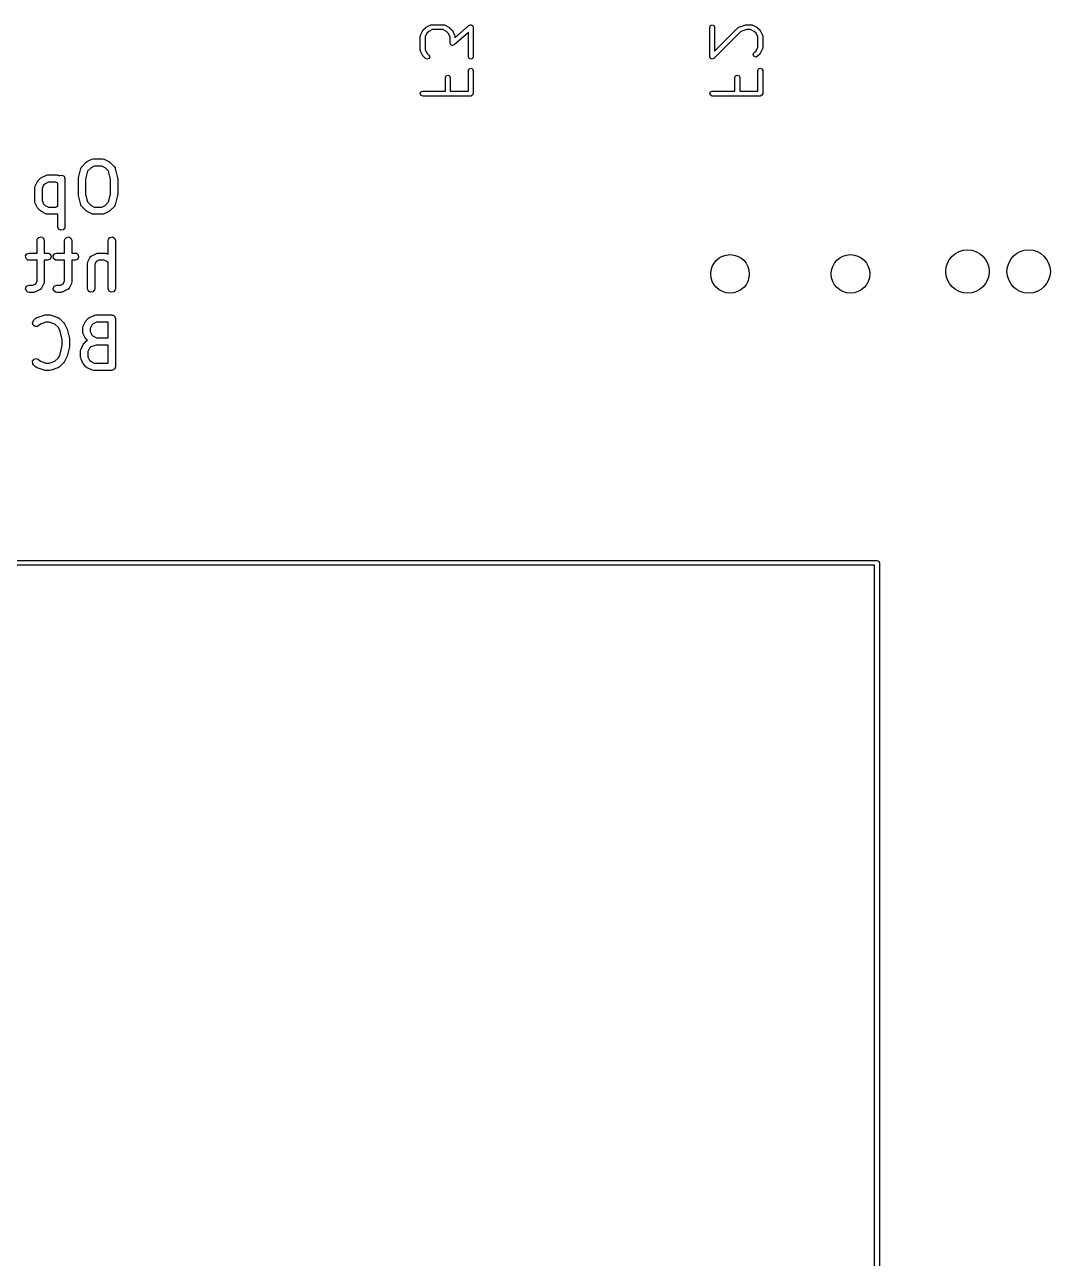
# Model space of a CAD drawing. Extents: x 0.83 to 7.45, y -4.93 to -0.82.
# Drawn here: x 3.288 to 4.127, y -3.917 to -2.908 of the extents above; entities that cross this region are included whole.
import ezdxf

# ---------------------------------------------------------------- set-up
doc = ezdxf.new("R2010")
doc.units = 0
doc.header["$MEASUREMENT"] = 0
doc.layers.add('BLACK', color=7, linetype='CONTINUOUS')

msp = doc.modelspace()

# ---------------------------------------------------------------- linework, layer by layer
at = {"layer": 'BLACK', "linetype": 'CONTINUOUS'}
for p, q in [((3.61192, -2.91708), (3.61379, -2.91333)), ((3.61379, -2.91333), (3.61404, -2.91312)), ((3.61404, -2.91312), (3.61416, -2.91282)), ((3.61416, -2.91282), (3.61603, -2.91094)), ((3.61603, -2.91094), (3.61633, -2.91082)), ((3.61633, -2.91082), (3.61655, -2.91058)), ((3.61655, -2.91058), (3.6203, -2.9087)), ((3.61859, -2.91395), (3.61717, -2.91538)), ((3.62164, -2.91243), (3.61859, -2.91395)), ((3.6203, -2.9087), (3.62075, -2.90867)), ((3.62075, -2.90867), (3.62118, -2.90849)), ((3.62118, -2.90849), (3.63055, -2.90849)), ((3.63008, -2.91243), (3.62164, -2.91243)), ((3.63313, -2.91395), (3.63008, -2.91243)), ((3.63055, -2.90849), (3.63097, -2.90867)), ((3.63097, -2.90867), (3.63143, -2.9087)), ((3.63143, -2.9087), (3.63518, -2.91058)), ((3.63456, -2.91538), (3.63313, -2.91395)), ((3.63518, -2.91058), (3.63539, -2.91082)), ((3.63539, -2.91082), (3.63569, -2.91094)), ((3.63569, -2.91094), (3.63757, -2.91282)), ((3.63757, -2.91282), (3.63769, -2.91312)), ((3.63769, -2.91312), (3.63793, -2.91333)), ((3.63793, -2.91333), (3.63981, -2.91708)), ((3.64002, -2.91925), (3.65175, -2.90898)), ((3.65175, -2.90898), (3.65241, -2.90876)), ((3.65241, -2.90876), (3.65305, -2.90849)), ((3.65305, -2.90849), (3.65311, -2.90852)), ((3.65311, -2.90852), (3.65318, -2.9085)), ((3.65318, -2.9085), (3.6538, -2.9088)), ((3.6538, -2.9088), (3.65444, -2.90907)), ((3.65444, -2.90907), (3.65447, -2.90913)), ((3.65447, -2.90913), (3.65453, -2.90916)), ((3.65453, -2.90916), (3.65475, -2.90982)), ((3.65475, -2.90982), (3.65501, -2.91046)), ((3.65501, -2.91046), (3.65501, -2.93483)), ((3.84832, -2.91046), (3.8489, -2.90907)), ((3.84832, -2.93483), (3.84832, -2.91046)), ((3.8489, -2.90907), (3.85029, -2.90849)), ((3.85029, -2.90849), (3.85168, -2.90907)), ((3.85168, -2.90907), (3.85226, -2.91046)), ((3.87385, -2.91406), (3.85168, -2.93623)), ((3.85226, -2.91046), (3.85226, -2.93008)), ((3.85226, -2.93008), (3.8714, -2.91094)), ((3.8714, -2.91094), (3.87182, -2.91077)), ((3.87182, -2.91077), (3.87217, -2.91047)), ((3.87217, -2.91047), (3.87779, -2.90859)), ((3.87873, -2.91243), (3.87385, -2.91406)), ((3.87779, -2.90859), (3.87811, -2.90862)), ((3.87811, -2.90862), (3.87841, -2.90849)), ((3.87841, -2.90849), (3.88216, -2.90849)), ((3.8817, -2.91243), (3.87873, -2.91243)), ((3.88475, -2.91395), (3.8817, -2.91243)), ((3.88216, -2.90849), (3.88258, -2.90867)), ((3.88258, -2.90867), (3.88304, -2.9087)), ((3.88304, -2.9087), (3.88679, -2.91058)), ((3.88617, -2.91538), (3.88475, -2.91395)), ((3.88679, -2.91058), (3.887, -2.91082)), ((3.887, -2.91082), (3.8873, -2.91094)), ((3.8873, -2.91094), (3.88918, -2.91282)), ((3.88918, -2.91282), (3.8893, -2.91312)), ((3.8893, -2.91312), (3.88955, -2.91333)), ((3.88955, -2.91333), (3.89142, -2.91708)), ((3.61171, -2.91796), (3.61188, -2.91754)), ((3.61171, -2.92921), (3.61171, -2.91796)), ((3.61188, -2.91754), (3.61192, -2.91708)), ((3.61717, -2.91538), (3.61564, -2.91842)), ((3.61564, -2.91842), (3.61564, -2.92874)), ((3.63608, -2.91842), (3.63456, -2.91538)), ((3.63608, -2.92358), (3.63608, -2.91842)), ((3.63634, -2.92422), (3.63608, -2.92358)), ((3.63657, -2.92488), (3.63634, -2.92422)), ((3.65108, -2.9148), (3.63934, -2.92507)), ((3.63981, -2.91708), (3.63984, -2.91754)), ((3.63984, -2.91754), (3.64002, -2.91796)), ((3.64002, -2.91796), (3.64002, -2.91925)), ((3.65108, -2.93483), (3.65108, -2.9148)), ((3.88769, -2.91842), (3.88617, -2.91538)), ((3.88769, -2.92687), (3.88769, -2.91842)), ((3.89142, -2.91708), (3.89145, -2.91754)), ((3.89145, -2.91754), (3.89163, -2.91796)), ((3.89163, -2.91796), (3.89163, -2.92733)), ((3.61188, -2.92963), (3.61171, -2.92921)), ((3.61192, -2.93009), (3.61188, -2.92963)), ((3.61379, -2.93384), (3.61192, -2.93009)), ((3.61404, -2.93405), (3.61379, -2.93384)), ((3.61416, -2.93435), (3.61404, -2.93405)), ((3.61564, -2.92874), (3.61717, -2.93179)), ((3.61717, -2.93179), (3.61882, -2.93344)), ((3.61882, -2.93344), (3.61939, -2.93483)), ((3.63663, -2.92491), (3.63657, -2.92488)), ((3.63666, -2.92498), (3.63663, -2.92491)), ((3.6373, -2.92524), (3.63666, -2.92498)), ((3.63792, -2.92555), (3.6373, -2.92524)), ((3.63798, -2.92553), (3.63792, -2.92555)), ((3.63805, -2.92555), (3.63798, -2.92553)), ((3.63869, -2.92529), (3.63805, -2.92555)), ((3.63934, -2.92507), (3.63869, -2.92529)), ((3.88394, -2.93296), (3.88452, -2.93157)), ((3.88452, -2.93435), (3.88394, -2.93296)), ((3.88452, -2.93157), (3.88617, -2.92992)), ((3.88617, -2.92992), (3.88769, -2.92687)), ((3.88918, -2.93248), (3.8873, -2.93435)), ((3.8893, -2.93218), (3.88918, -2.93248)), ((3.88955, -2.93196), (3.8893, -2.93218)), ((3.89142, -2.92821), (3.88955, -2.93196)), ((3.89145, -2.92776), (3.89142, -2.92821)), ((3.89163, -2.92733), (3.89145, -2.92776)), ((3.61603, -2.93623), (3.61416, -2.93435)), ((3.61743, -2.9368), (3.61603, -2.93623)), ((3.61882, -2.93623), (3.61743, -2.9368)), ((3.61939, -2.93483), (3.61882, -2.93623)), ((3.65165, -2.93623), (3.65108, -2.93483)), ((3.65305, -2.9368), (3.65165, -2.93623)), ((3.65165, -2.94469), (3.65305, -2.94411)), ((3.65444, -2.93623), (3.65305, -2.9368)), ((3.65305, -2.94411), (3.65444, -2.94469)), ((3.65501, -2.93483), (3.65444, -2.93623)), ((3.8489, -2.93623), (3.84832, -2.93483)), ((3.85029, -2.9368), (3.8489, -2.93623)), ((3.85168, -2.93623), (3.85029, -2.9368)), ((3.85168, -2.93623), (3.85168, -2.93623)), ((3.88591, -2.93493), (3.88452, -2.93435)), ((3.8873, -2.93435), (3.88591, -2.93493)), ((3.88827, -2.94469), (3.88966, -2.94411)), ((3.88966, -2.94411), (3.89105, -2.94469)), ((3.63233, -2.95171), (3.63291, -2.95031)), ((3.63233, -2.96286), (3.63233, -2.95171)), ((3.63291, -2.95031), (3.6343, -2.94974)), ((3.6343, -2.94974), (3.63569, -2.95031)), ((3.63569, -2.95031), (3.63627, -2.95171)), ((3.63627, -2.95171), (3.63627, -2.96286)), ((3.65108, -2.94608), (3.65165, -2.94469)), ((3.65108, -2.96286), (3.65108, -2.94608)), ((3.65444, -2.94469), (3.65501, -2.94608)), ((3.65501, -2.94608), (3.65501, -2.96483)), ((3.86894, -2.95171), (3.86952, -2.95031)), ((3.86894, -2.96286), (3.86894, -2.95171)), ((3.86952, -2.95031), (3.87091, -2.94974)), ((3.87091, -2.94974), (3.8723, -2.95031)), ((3.8723, -2.95031), (3.87288, -2.95171)), ((3.87288, -2.95171), (3.87288, -2.96286)), ((3.88769, -2.94608), (3.88827, -2.94469)), ((3.88769, -2.96286), (3.88769, -2.94608)), ((3.89105, -2.94469), (3.89163, -2.94608)), ((3.89163, -2.94608), (3.89163, -2.96483)), ((3.61171, -2.96483), (3.61228, -2.96344)), ((3.61228, -2.96344), (3.61368, -2.96286)), ((3.61368, -2.96286), (3.63233, -2.96286)), ((3.63627, -2.96286), (3.65108, -2.96286)), ((3.84832, -2.96483), (3.8489, -2.96344)), ((3.8489, -2.96344), (3.85029, -2.96286)), ((3.85029, -2.96286), (3.86894, -2.96286)), ((3.87288, -2.96286), (3.88769, -2.96286)), ((3.61228, -2.96622), (3.61171, -2.96483)), ((3.61368, -2.9668), (3.61228, -2.96622)), ((3.6343, -2.9668), (3.61368, -2.9668)), ((3.65305, -2.9668), (3.6343, -2.9668)), ((3.65444, -2.96622), (3.65305, -2.9668)), ((3.65501, -2.96483), (3.65444, -2.96622)), ((3.8489, -2.96622), (3.84832, -2.96483)), ((3.85029, -2.9668), (3.8489, -2.96622)), ((3.87091, -2.9668), (3.85029, -2.9668)), ((3.88966, -2.9668), (3.87091, -2.9668)), ((3.89105, -2.96622), (3.88966, -2.9668)), ((3.89163, -2.96483), (3.89105, -2.96622)), ((3.33458, -3.02514), (3.33482, -3.02497)), ((3.33482, -3.02497), (3.33494, -3.0247)), ((3.33494, -3.0247), (3.33869, -3.02095)), ((3.33869, -3.02095), (3.33941, -3.02045)), ((3.33941, -3.02045), (3.33946, -3.0204)), ((3.33946, -3.0204), (3.34321, -3.01853)), ((3.34522, -3.02412), (3.34253, -3.02547)), ((3.34321, -3.01853), (3.34419, -3.01823)), ((3.34419, -3.01823), (3.34436, -3.01827)), ((3.34436, -3.01827), (3.34453, -3.01821)), ((3.34453, -3.01821), (3.35202, -3.01821)), ((3.35133, -3.02412), (3.34522, -3.02412)), ((3.35403, -3.02547), (3.35133, -3.02412)), ((3.35202, -3.01821), (3.35303, -3.01839)), ((3.35303, -3.01839), (3.35317, -3.0185)), ((3.35317, -3.0185), (3.35335, -3.01853)), ((3.35335, -3.01853), (3.35709, -3.0204)), ((3.35709, -3.0204), (3.3578, -3.02093)), ((3.3578, -3.02093), (3.35786, -3.02095)), ((3.35786, -3.02095), (3.36161, -3.0247)), ((3.36161, -3.0247), (3.3622, -3.02554)), ((3.29932, -3.03595), (3.30119, -3.03408)), ((3.30119, -3.03408), (3.30192, -3.03357)), ((3.30192, -3.03357), (3.30196, -3.03352)), ((3.30196, -3.03352), (3.30571, -3.03165)), ((3.30571, -3.03165), (3.30669, -3.03136)), ((3.30669, -3.03136), (3.30686, -3.0314)), ((3.30686, -3.0314), (3.30703, -3.03134)), ((3.30703, -3.03134), (3.31453, -3.03134)), ((3.31453, -3.03134), (3.31554, -3.03151)), ((3.31554, -3.03151), (3.31567, -3.03163)), ((3.31567, -3.03163), (3.31585, -3.03165)), ((3.31585, -3.03165), (3.31657, -3.03201)), ((3.31657, -3.03201), (3.3168, -3.03173)), ((3.3168, -3.03173), (3.31879, -3.03138)), ((3.31879, -3.03138), (3.32054, -3.03239)), ((3.32054, -3.03239), (3.32123, -3.03429)), ((3.32123, -3.03429), (3.32123, -3.07366)), ((3.3322, -3.03429), (3.3323, -3.03371)), ((3.3322, -3.04741), (3.3322, -3.03429)), ((3.33229, -3.03357), (3.33416, -3.02607)), ((3.3323, -3.03371), (3.33229, -3.03357)), ((3.33416, -3.02607), (3.33458, -3.02514)), ((3.33969, -3.0283), (3.3381, -3.03465)), ((3.3381, -3.03465), (3.3381, -3.04705)), ((3.34253, -3.02547), (3.33969, -3.0283)), ((3.35686, -3.0283), (3.35403, -3.02547)), ((3.35845, -3.03465), (3.35686, -3.0283)), ((3.35845, -3.04705), (3.35845, -3.03465)), ((3.3622, -3.02554), (3.36223, -3.02583)), ((3.36223, -3.02583), (3.36239, -3.02607)), ((3.36239, -3.02607), (3.36426, -3.03357)), ((3.36426, -3.03357), (3.3643, -3.03416)), ((3.3643, -3.03416), (3.36435, -3.03429)), ((3.36435, -3.03429), (3.36435, -3.04741)), ((3.29658, -3.04179), (3.29676, -3.04078)), ((3.29658, -3.05304), (3.29658, -3.04179)), ((3.29676, -3.04078), (3.29687, -3.04064)), ((3.29687, -3.04064), (3.29689, -3.04047)), ((3.29689, -3.04047), (3.29877, -3.03672)), ((3.29877, -3.03672), (3.29929, -3.03601)), ((3.29929, -3.03601), (3.29932, -3.03595)), ((3.30383, -3.03979), (3.30248, -3.04249)), ((3.30248, -3.04249), (3.30248, -3.05234)), ((3.30503, -3.03859), (3.30383, -3.03979)), ((3.30773, -3.03724), (3.30503, -3.03859)), ((3.31383, -3.03724), (3.30773, -3.03724)), ((3.31533, -3.03799), (3.31383, -3.03724)), ((3.31533, -3.05684), (3.31533, -3.03799)), ((3.29664, -3.0532), (3.29658, -3.05304)), ((3.2966, -3.05337), (3.29664, -3.0532)), ((3.29689, -3.05436), (3.2966, -3.05337)), ((3.29877, -3.05811), (3.29689, -3.05436)), ((3.30248, -3.05234), (3.30383, -3.05504)), ((3.30383, -3.05504), (3.30503, -3.05623)), ((3.33225, -3.04754), (3.3322, -3.04741)), ((3.33229, -3.04813), (3.33225, -3.04754)), ((3.33416, -3.05563), (3.33229, -3.04813)), ((3.3381, -3.04705), (3.33969, -3.0534)), ((3.33969, -3.0534), (3.34253, -3.05623)), ((3.35403, -3.05623), (3.35686, -3.0534)), ((3.35686, -3.0534), (3.35845, -3.04705)), ((3.36426, -3.04813), (3.36239, -3.05563)), ((3.36435, -3.04741), (3.36425, -3.04799)), ((3.36425, -3.04799), (3.36426, -3.04813)), ((3.29881, -3.05815), (3.29877, -3.05811)), ((3.29932, -3.05887), (3.29881, -3.05815)), ((3.30119, -3.06075), (3.29932, -3.05887)), ((3.30125, -3.06078), (3.30119, -3.06075)), ((3.30196, -3.0613), (3.30125, -3.06078)), ((3.30571, -3.06318), (3.30196, -3.0613)), ((3.30503, -3.05623), (3.30773, -3.05758)), ((3.30589, -3.0632), (3.30571, -3.06318)), ((3.30602, -3.06331), (3.30589, -3.0632)), ((3.30703, -3.06349), (3.30602, -3.06331)), ((3.31453, -3.06349), (3.30703, -3.06349)), ((3.30773, -3.05758), (3.31383, -3.05758)), ((3.31383, -3.05758), (3.31533, -3.05684)), ((3.3147, -3.06343), (3.31453, -3.06349)), ((3.31487, -3.06347), (3.3147, -3.06343)), ((3.31533, -3.06333), (3.31487, -3.06347)), ((3.31533, -3.07366), (3.31533, -3.06333)), ((3.33433, -3.05587), (3.33416, -3.05563)), ((3.33435, -3.05616), (3.33433, -3.05587)), ((3.33494, -3.057), (3.33435, -3.05616)), ((3.33869, -3.06075), (3.33494, -3.057)), ((3.33875, -3.06078), (3.33869, -3.06075)), ((3.33946, -3.0613), (3.33875, -3.06078)), ((3.34321, -3.06318), (3.33946, -3.0613)), ((3.34253, -3.05623), (3.34522, -3.05758)), ((3.34338, -3.0632), (3.34321, -3.06318)), ((3.34352, -3.06331), (3.34338, -3.0632)), ((3.34453, -3.06349), (3.34352, -3.06331)), ((3.35202, -3.06349), (3.34453, -3.06349)), ((3.34522, -3.05758), (3.35133, -3.05758)), ((3.35133, -3.05758), (3.35403, -3.05623)), ((3.35219, -3.06343), (3.35202, -3.06349)), ((3.35236, -3.06347), (3.35219, -3.06343)), ((3.35335, -3.06318), (3.35236, -3.06347)), ((3.35709, -3.0613), (3.35335, -3.06318)), ((3.35714, -3.06126), (3.35709, -3.0613)), ((3.35786, -3.06075), (3.35714, -3.06126)), ((3.36161, -3.057), (3.35786, -3.06075)), ((3.36173, -3.05674), (3.36161, -3.057)), ((3.36197, -3.05656), (3.36173, -3.05674)), ((3.36239, -3.05563), (3.36197, -3.05656)), ((3.31602, -3.07556), (3.31533, -3.07366)), ((3.32105, -3.07467), (3.31976, -3.07622)), ((3.32123, -3.07366), (3.32105, -3.07467)), ((3.29845, -3.08495), (3.29863, -3.08394)), ((3.29845, -3.09512), (3.29845, -3.08495)), ((3.29863, -3.08394), (3.29993, -3.08239)), ((3.29993, -3.08239), (3.30192, -3.08204)), ((3.30192, -3.08204), (3.30367, -3.08305)), ((3.30367, -3.08305), (3.30436, -3.08495)), ((3.30436, -3.08495), (3.30436, -3.09512)), ((3.31777, -3.07657), (3.31602, -3.07556)), ((3.31976, -3.07622), (3.31777, -3.07657)), ((3.32095, -3.08495), (3.32113, -3.08394)), ((3.32095, -3.09512), (3.32095, -3.08495)), ((3.32113, -3.08394), (3.32243, -3.08239)), ((3.32243, -3.08239), (3.32442, -3.08204)), ((3.32442, -3.08204), (3.32617, -3.08305)), ((3.32617, -3.08305), (3.32686, -3.08495)), ((3.32686, -3.08495), (3.32686, -3.09512)), ((3.35657, -3.08495), (3.35675, -3.08394)), ((3.35657, -3.0961), (3.35657, -3.08495)), ((3.35675, -3.08394), (3.35805, -3.08239)), ((3.35805, -3.08239), (3.36004, -3.08204)), ((3.36004, -3.08204), (3.36179, -3.08305)), ((3.36179, -3.08305), (3.36248, -3.08495)), ((3.36248, -3.08495), (3.36248, -3.12432)), ((3.29013, -3.09581), (3.29203, -3.09512)), ((3.29203, -3.09512), (3.29845, -3.09512)), ((3.30436, -3.09512), (3.30703, -3.09512)), ((3.30703, -3.09512), (3.30804, -3.09529)), ((3.30804, -3.09529), (3.30959, -3.09659)), ((3.31263, -3.09581), (3.31453, -3.09512)), ((3.31453, -3.09512), (3.32095, -3.09512)), ((3.32686, -3.09512), (3.32953, -3.09512)), ((3.32953, -3.09512), (3.33054, -3.09529)), ((3.33054, -3.09529), (3.33208, -3.09659)), ((3.34321, -3.0973), (3.34695, -3.09543)), ((3.34695, -3.09543), (3.34794, -3.09514)), ((3.34794, -3.09514), (3.34811, -3.09518)), ((3.34811, -3.09518), (3.34828, -3.09512)), ((3.34828, -3.09512), (3.3539, -3.09512)), ((3.3539, -3.09512), (3.35491, -3.09529)), ((3.35491, -3.09529), (3.35504, -3.09541)), ((3.35504, -3.09541), (3.35522, -3.09543)), ((3.35522, -3.09543), (3.35657, -3.0961)), ((3.28912, -3.09756), (3.29013, -3.09581)), ((3.28948, -3.09955), (3.28912, -3.09756)), ((3.29102, -3.10084), (3.28948, -3.09955)), ((3.29203, -3.10102), (3.29102, -3.10084)), ((3.29845, -3.10102), (3.29203, -3.10102)), ((3.29845, -3.11799), (3.29845, -3.10102)), ((3.30703, -3.10102), (3.30436, -3.10102)), ((3.30436, -3.10102), (3.30436, -3.11869)), ((3.30893, -3.10033), (3.30703, -3.10102)), ((3.30994, -3.09858), (3.30893, -3.10033)), ((3.30959, -3.09659), (3.30994, -3.09858)), ((3.31162, -3.09756), (3.31263, -3.09581)), ((3.31197, -3.09955), (3.31162, -3.09756)), ((3.31352, -3.10084), (3.31197, -3.09955)), ((3.31453, -3.10102), (3.31352, -3.10084)), ((3.32095, -3.10102), (3.31453, -3.10102)), ((3.32095, -3.11799), (3.32095, -3.10102)), ((3.32953, -3.10102), (3.32686, -3.10102)), ((3.32686, -3.10102), (3.32686, -3.11869)), ((3.33143, -3.10033), (3.32953, -3.10102)), ((3.33244, -3.09858), (3.33143, -3.10033)), ((3.33208, -3.09659), (3.33244, -3.09858)), ((3.3397, -3.10369), (3.33988, -3.10268)), ((3.3397, -3.12432), (3.3397, -3.10369)), ((3.33988, -3.10268), (3.33999, -3.10255)), ((3.33999, -3.10255), (3.34001, -3.10237)), ((3.34001, -3.10237), (3.34188, -3.09862)), ((3.34188, -3.09862), (3.3425, -3.0978)), ((3.3425, -3.0978), (3.3429, -3.09762)), ((3.3429, -3.09762), (3.34321, -3.0973)), ((3.34673, -3.10214), (3.3456, -3.10439)), ((3.3456, -3.10439), (3.3456, -3.12432)), ((3.34897, -3.10102), (3.34673, -3.10214)), ((3.3532, -3.10102), (3.34897, -3.10102)), ((3.3559, -3.10237), (3.3532, -3.10102)), ((3.35657, -3.10304), (3.3559, -3.10237)), ((3.35657, -3.12432), (3.35657, -3.10304)), ((3.28912, -3.1238), (3.29013, -3.12205)), ((3.28948, -3.12579), (3.28912, -3.1238)), ((3.29102, -3.12709), (3.28948, -3.12579)), ((3.29013, -3.12205), (3.29203, -3.12136)), ((3.29203, -3.12136), (3.29508, -3.12136)), ((3.29508, -3.12136), (3.29733, -3.12024)), ((3.30085, -3.12508), (3.2971, -3.12696)), ((3.29733, -3.12024), (3.29845, -3.11799)), ((3.30116, -3.12476), (3.30085, -3.12508)), ((3.30156, -3.12459), (3.30116, -3.12476)), ((3.30217, -3.12376), (3.30156, -3.12459)), ((3.30405, -3.12001), (3.30217, -3.12376)), ((3.30407, -3.11984), (3.30405, -3.12001)), ((3.30418, -3.1197), (3.30407, -3.11984)), ((3.30436, -3.11869), (3.30418, -3.1197)), ((3.31162, -3.1238), (3.31263, -3.12205)), ((3.31197, -3.12579), (3.31162, -3.1238)), ((3.31352, -3.12709), (3.31197, -3.12579)), ((3.31263, -3.12205), (3.31453, -3.12136)), ((3.31453, -3.12136), (3.31758, -3.12136)), ((3.31758, -3.12136), (3.31983, -3.12024)), ((3.32335, -3.12508), (3.3196, -3.12696)), ((3.31983, -3.12024), (3.32095, -3.11799)), ((3.32365, -3.12476), (3.32335, -3.12508)), ((3.32406, -3.12459), (3.32365, -3.12476)), ((3.32467, -3.12376), (3.32406, -3.12459)), ((3.32654, -3.12001), (3.32467, -3.12376)), ((3.32656, -3.11984), (3.32654, -3.12001)), ((3.32668, -3.1197), (3.32656, -3.11984)), ((3.32686, -3.11869), (3.32668, -3.1197)), ((3.34039, -3.12621), (3.3397, -3.12432)), ((3.34543, -3.12533), (3.34413, -3.12687)), ((3.3456, -3.12432), (3.34543, -3.12533)), ((3.35726, -3.12621), (3.35657, -3.12432)), ((3.3623, -3.12533), (3.361, -3.12687)), ((3.36248, -3.12432), (3.3623, -3.12533)), ((3.29203, -3.12727), (3.29102, -3.12709)), ((3.29578, -3.12727), (3.29203, -3.12727)), ((3.29595, -3.12721), (3.29578, -3.12727)), ((3.29612, -3.12725), (3.29595, -3.12721)), ((3.2971, -3.12696), (3.29612, -3.12725)), ((3.31453, -3.12727), (3.31352, -3.12709)), ((3.31828, -3.12727), (3.31453, -3.12727)), ((3.31844, -3.12721), (3.31828, -3.12727)), ((3.31862, -3.12725), (3.31844, -3.12721)), ((3.3196, -3.12696), (3.31862, -3.12725)), ((3.34214, -3.12722), (3.34039, -3.12621)), ((3.34413, -3.12687), (3.34214, -3.12722)), ((3.35901, -3.12722), (3.35726, -3.12621)), ((3.361, -3.12687), (3.35901, -3.12722)), ((3.2986, -3.1478), (3.30422, -3.14592)), ((3.30422, -3.14592), (3.3051, -3.14579)), ((3.3051, -3.14579), (3.30516, -3.14577)), ((3.30516, -3.14577), (3.30891, -3.14577)), ((3.30891, -3.14577), (3.30977, -3.14593)), ((3.30977, -3.14593), (3.30984, -3.14592)), ((3.30984, -3.14592), (3.31546, -3.1478)), ((3.34508, -3.14608), (3.34606, -3.14579)), ((3.34606, -3.14579), (3.34623, -3.14583)), ((3.34623, -3.14583), (3.3464, -3.14577)), ((3.3464, -3.14577), (3.35952, -3.14577)), ((3.35952, -3.14577), (3.35991, -3.14584)), ((3.35991, -3.14584), (3.36004, -3.14582)), ((3.36004, -3.14582), (3.36015, -3.14588)), ((3.36015, -3.14588), (3.36053, -3.14595)), ((3.36053, -3.14595), (3.36112, -3.14644)), ((3.29472, -3.15222), (3.29557, -3.15039)), ((3.29524, -3.15417), (3.29472, -3.15222)), ((3.29689, -3.15533), (3.29524, -3.15417)), ((3.29557, -3.15039), (3.29744, -3.14851)), ((3.2989, -3.15515), (3.29689, -3.15533)), ((3.29744, -3.14851), (3.29828, -3.14792)), ((3.29828, -3.14792), (3.29846, -3.14791)), ((3.29846, -3.14791), (3.2986, -3.1478)), ((3.29974, -3.15456), (3.2989, -3.15515)), ((3.30113, -3.15318), (3.29974, -3.15456)), ((3.30563, -3.15168), (3.30113, -3.15318)), ((3.30843, -3.15168), (3.30563, -3.15168)), ((3.31293, -3.15318), (3.30843, -3.15168)), ((3.31585, -3.1561), (3.31293, -3.15318)), ((3.31546, -3.1478), (3.31636, -3.14829)), ((3.31737, -3.15913), (3.31585, -3.1561)), ((3.31636, -3.14829), (3.31646, -3.14844)), ((3.31646, -3.14844), (3.31662, -3.14851)), ((3.31662, -3.14851), (3.32037, -3.15226)), ((3.32037, -3.15226), (3.32087, -3.15298)), ((3.32087, -3.15298), (3.32092, -3.15303)), ((3.32092, -3.15303), (3.32279, -3.15678)), ((3.33595, -3.15622), (3.33613, -3.15521)), ((3.33613, -3.15521), (3.33624, -3.15508)), ((3.33624, -3.15508), (3.33626, -3.1549)), ((3.33626, -3.1549), (3.33814, -3.15115)), ((3.33814, -3.15115), (3.33866, -3.15045)), ((3.33866, -3.15045), (3.33869, -3.15039)), ((3.33869, -3.15039), (3.34056, -3.14851)), ((3.34056, -3.14851), (3.34129, -3.14801)), ((3.34129, -3.14801), (3.34133, -3.14796)), ((3.34133, -3.14796), (3.34508, -3.14608)), ((3.3432, -3.15422), (3.34185, -3.15692)), ((3.3444, -3.15303), (3.3432, -3.15422)), ((3.3471, -3.15168), (3.3444, -3.15303)), ((3.35657, -3.15168), (3.3471, -3.15168)), ((3.35657, -3.16452), (3.35657, -3.15168)), ((3.36112, -3.14644), (3.36179, -3.14683)), ((3.36179, -3.14683), (3.36188, -3.14708)), ((3.36188, -3.14708), (3.36208, -3.14725)), ((3.36208, -3.14725), (3.36221, -3.148)), ((3.36221, -3.148), (3.36248, -3.14873)), ((3.36248, -3.14873), (3.36248, -3.1881)), ((3.31908, -3.16596), (3.31737, -3.15913)), ((3.31908, -3.17086), (3.31908, -3.16596)), ((3.32279, -3.15678), (3.32294, -3.15727)), ((3.32294, -3.15727), (3.32302, -3.15738)), ((3.32302, -3.15738), (3.32489, -3.16488)), ((3.32489, -3.16488), (3.32493, -3.16547)), ((3.32493, -3.16547), (3.32498, -3.1656)), ((3.32498, -3.1656), (3.32498, -3.17122)), ((3.33595, -3.15997), (3.33595, -3.15622)), ((3.33601, -3.16014), (3.33595, -3.15997)), ((3.33597, -3.16031), (3.33601, -3.16014)), ((3.33626, -3.16129), (3.33597, -3.16031)), ((3.33814, -3.16504), (3.33626, -3.16129)), ((3.33818, -3.16509), (3.33814, -3.16504)), ((3.33869, -3.16581), (3.33818, -3.16509)), ((3.33955, -3.16667), (3.33869, -3.16581)), ((3.34185, -3.15692), (3.34185, -3.15928)), ((3.34185, -3.15928), (3.3432, -3.16197)), ((3.3432, -3.16197), (3.3444, -3.16317)), ((3.3444, -3.16317), (3.3471, -3.16452)), ((3.3471, -3.16452), (3.35657, -3.16452)), ((3.31737, -3.17769), (3.31908, -3.17086)), ((3.32489, -3.17194), (3.32302, -3.17944)), ((3.32498, -3.17122), (3.32488, -3.1718)), ((3.32488, -3.1718), (3.32489, -3.17194)), ((3.33407, -3.17497), (3.33425, -3.17396)), ((3.33407, -3.1806), (3.33407, -3.17497)), ((3.33425, -3.17396), (3.33437, -3.17383)), ((3.33437, -3.17383), (3.33439, -3.17365)), ((3.33439, -3.17365), (3.33626, -3.1699)), ((3.33626, -3.1699), (3.33679, -3.16919)), ((3.33679, -3.16919), (3.33681, -3.16913)), ((3.33681, -3.16913), (3.33869, -3.16726)), ((3.33869, -3.16726), (3.33953, -3.16667)), ((3.33953, -3.16667), (3.33955, -3.16667)), ((3.34133, -3.17297), (3.33998, -3.17567)), ((3.33998, -3.17567), (3.33998, -3.1799)), ((3.34237, -3.17193), (3.34133, -3.17297)), ((3.34688, -3.17043), (3.34237, -3.17193)), ((3.35657, -3.17043), (3.34688, -3.17043)), ((3.35657, -3.18514), (3.35657, -3.17043)), ((3.2948, -3.18358), (3.29596, -3.18193)), ((3.29498, -3.18559), (3.2948, -3.18358)), ((3.29557, -3.18643), (3.29498, -3.18559)), ((3.29596, -3.18193), (3.29791, -3.1814)), ((3.29791, -3.1814), (3.29974, -3.18226)), ((3.29974, -3.18226), (3.30113, -3.18364)), ((3.30113, -3.18364), (3.30563, -3.18514)), ((3.30563, -3.18514), (3.30843, -3.18514)), ((3.30843, -3.18514), (3.31293, -3.18364)), ((3.31293, -3.18364), (3.31585, -3.18072)), ((3.31585, -3.18072), (3.31737, -3.17769)), ((3.32037, -3.18456), (3.31662, -3.18831)), ((3.32039, -3.1845), (3.32037, -3.18456)), ((3.32092, -3.18379), (3.32039, -3.1845)), ((3.32279, -3.18004), (3.32092, -3.18379)), ((3.32281, -3.1799), (3.32279, -3.18004)), ((3.32302, -3.17944), (3.32281, -3.1799)), ((3.33413, -3.18076), (3.33407, -3.1806)), ((3.33409, -3.18093), (3.33413, -3.18076)), ((3.33439, -3.18192), (3.33409, -3.18093)), ((3.33626, -3.18567), (3.33439, -3.18192)), ((3.33631, -3.18571), (3.33626, -3.18567)), ((3.33681, -3.18643), (3.33631, -3.18571)), ((3.33998, -3.1799), (3.34133, -3.1826)), ((3.34133, -3.1826), (3.34253, -3.18379)), ((3.34253, -3.18379), (3.34522, -3.18514)), ((3.34522, -3.18514), (3.35657, -3.18514)), ((3.29744, -3.18831), (3.29557, -3.18643)), ((3.2976, -3.18838), (3.29744, -3.18831)), ((3.2977, -3.18853), (3.2976, -3.18838)), ((3.2986, -3.18902), (3.2977, -3.18853)), ((3.30422, -3.1909), (3.2986, -3.18902)), ((3.30429, -3.19089), (3.30422, -3.1909)), ((3.30516, -3.19105), (3.30429, -3.19089)), ((3.30891, -3.19105), (3.30516, -3.19105)), ((3.30897, -3.19103), (3.30891, -3.19105)), ((3.30984, -3.1909), (3.30897, -3.19103)), ((3.31546, -3.18902), (3.30984, -3.1909)), ((3.3156, -3.18891), (3.31546, -3.18902)), ((3.31578, -3.1889), (3.3156, -3.18891)), ((3.31662, -3.18831), (3.31578, -3.1889)), ((3.33869, -3.18831), (3.33681, -3.18643)), ((3.33875, -3.18834), (3.33869, -3.18831)), ((3.33946, -3.18886), (3.33875, -3.18834)), ((3.34321, -3.19074), (3.33946, -3.18886)), ((3.34338, -3.19076), (3.34321, -3.19074)), ((3.34352, -3.19087), (3.34338, -3.19076)), ((3.34453, -3.19105), (3.34352, -3.19087)), ((3.35952, -3.19105), (3.34453, -3.19105)), ((3.36024, -3.19079), (3.35952, -3.19105)), ((3.361, -3.19065), (3.36024, -3.19079)), ((3.36117, -3.19045), (3.361, -3.19065)), ((3.36142, -3.19036), (3.36117, -3.19045)), ((3.36181, -3.18969), (3.36142, -3.19036)), ((3.3623, -3.18911), (3.36181, -3.18969)), ((3.36237, -3.18872), (3.3623, -3.18911)), ((3.36243, -3.18861), (3.36237, -3.18872)), ((3.36248, -3.1881), (3.36241, -3.18848)), ((3.36241, -3.18848), (3.36243, -3.18861)), ((1.81969, -3.34646), (3.98504, -3.34646)), ((3.98504, -3.34646), (3.98643, -3.34703)), ((3.98643, -3.34703), (3.98701, -3.34843)), ((3.98307, -3.35039), (1.82165, -3.35039)), ((3.98307, -4.92126), (3.98307, -3.35039)), ((3.98701, -3.34843), (3.98701, -4.92323))]:
    msp.add_line(p, q, dxfattribs=at)
at = {"layer": 'BLACK'}
for centre, radius in [((4.05906, -3.11024), 0.01772), ((4.10906, -3.11024), 0.01772), ((3.86496, -3.1122), 0.01575), ((3.96339, -3.1122), 0.01575)]:
    msp.add_circle(centre, radius, dxfattribs=at)

doc.saveas('drawing.dxf')
